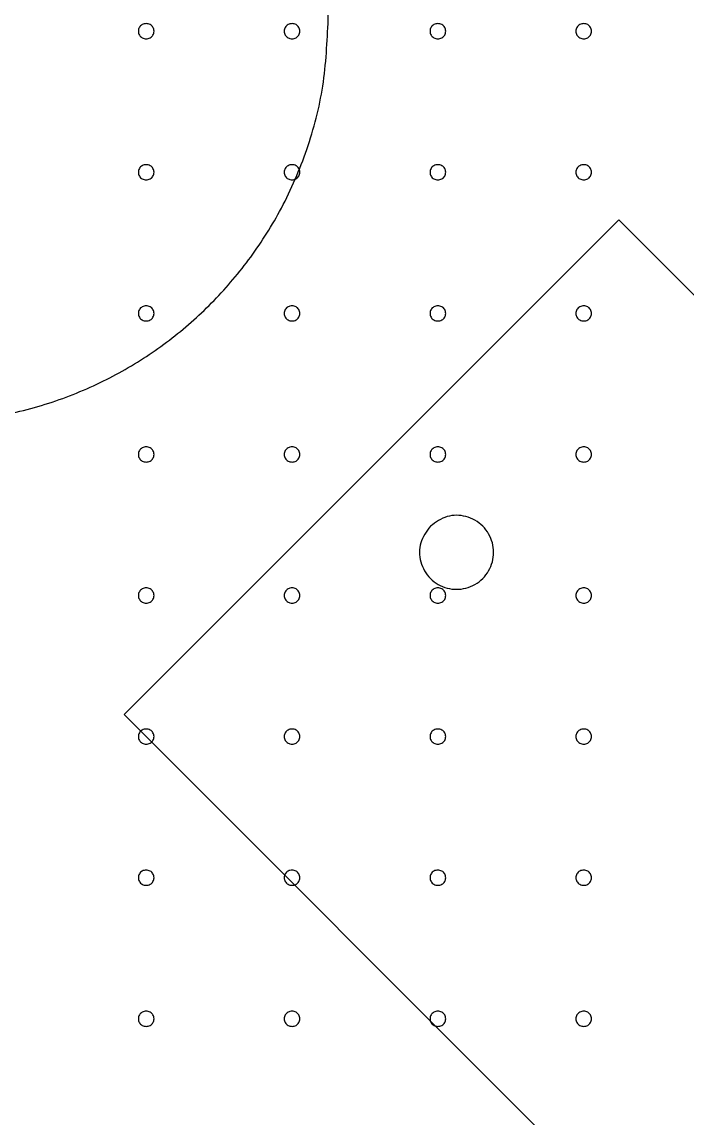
# Model space of a CAD drawing. Extents: x 0 to 210, y 0 to 204.
# Drawn here: x 108.56 to 133.01, y 64.64 to 104.94 of the extents above; entities that cross this region are included whole.
import ezdxf

# ---------------------------------------------------------------- set-up
doc = ezdxf.new("R2010")
doc.units = 0
doc.layers.add('Capa_1', color=7, linetype='CONTINUOUS')

msp = doc.modelspace()

# ---------------------------------------------------------------- linework, layer by layer
at = {"layer": 'Capa_1', "color": 7}
for p, q in [((113.421619, 104.596819), (113.421619, 104.596819)), ((118.782169, 104.596819), (118.782169, 104.596819)), ((124.142721, 104.596819), (124.142721, 104.596819)), ((129.503271, 104.596819), (129.503271, 104.596819)), ((113.421619, 99.410033), (113.421619, 99.410033)), ((118.782169, 99.410033), (118.782169, 99.410033)), ((124.142721, 99.410033), (124.142721, 99.410033)), ((129.503271, 99.410033), (129.503271, 99.410033)), ((113.421619, 94.223247), (113.421619, 94.223247)), ((118.782169, 94.223247), (118.782169, 94.223247)), ((124.142721, 94.223247), (124.142721, 94.223247)), ((129.503271, 94.223247), (129.503271, 94.223247)), ((113.421619, 89.03646), (113.421619, 89.03646)), ((118.782169, 89.03646), (118.782169, 89.03646)), ((124.142721, 89.03646), (124.142721, 89.03646)), ((129.503271, 89.03646), (129.503271, 89.03646)), ((123.579808, 86.398347), (123.579808, 86.398347)), ((113.421619, 83.849672), (113.421619, 83.849672)), ((118.782169, 83.849672), (118.782169, 83.849672)), ((124.142721, 83.849672), (124.142721, 83.849672)), ((129.503271, 83.849672), (129.503271, 83.849672)), ((113.421619, 78.662885), (113.421619, 78.662885)), ((118.782169, 78.662885), (118.782169, 78.662885)), ((124.142721, 78.662885), (124.142721, 78.662885)), ((129.503271, 78.662885), (129.503271, 78.662885)), ((113.421619, 73.476099), (113.421619, 73.476099)), ((118.782169, 73.476099), (118.782169, 73.476099)), ((124.142721, 73.476099), (124.142721, 73.476099)), ((129.503271, 73.476099), (129.503271, 73.476099)), ((113.421619, 68.289313), (113.421619, 68.289313)), ((118.782169, 68.289313), (118.782169, 68.289313)), ((124.142721, 68.289313), (124.142721, 68.289313)), ((129.503271, 68.289313), (129.503271, 68.289313))]:
    msp.add_line(p, q, dxfattribs=at)
at = {"layer": 'Capa_1', "color": 1}
for p, q in [((112.320105, 79.472839), (130.50532, 97.658054)), ((130.50532, 97.658054), (167.075311, 61.088062)), ((148.890097, 42.902848), (112.320105, 79.472839))]:
    msp.add_line(p, q, dxfattribs=at)
at = {"layer": 'Capa_1', "color": 7}
for points, knots in [([(119.823507, 105.034388), (119.784777, 104.212263), (119.708346, 102.589831), (119.096549, 100.246193), (118.327793, 98.458304), (117.579501, 97.165201), (116.98472, 96.287601), (116.122088, 95.191683), (114.911386, 93.947036), (113.270421, 92.672286), (111.435908, 91.620103), (109.423568, 90.824685), (107.253121, 90.323358), (105.204711, 90.169263), (103.355091, 90.270643), (101.749369, 90.538169), (100.195053, 90.975845), (98.70335, 91.578216), (97.286659, 92.339353), (95.743969, 93.396783), (94.153797, 94.834914), (92.643394, 96.724772), (91.511754, 98.739802), (90.735167, 100.808909), (90.278713, 102.884829), (90.123945, 105.041187), (90.280661, 107.204163), (90.745675, 109.298553), (91.494574, 111.27339), (92.506051, 113.105577), (93.758517, 114.771372), (95.070253, 116.087182), (96.350418, 117.101814), (97.539168, 117.872632), (98.996088, 118.630335), (100.757337, 119.294526), (102.84133, 119.754693), (104.986477, 119.909319), (107.118576, 119.758496), (109.166048, 119.315089), (111.028665, 118.62688), (112.699717, 117.746729), (114.181582, 116.718868), (115.588946, 115.466986), (116.8818, 113.978156), (118.008263, 112.247311), (118.846175, 110.457784), (119.413192, 108.655303), (119.758763, 106.870156), (119.801767, 105.650809), (119.823507, 105.034388)], [0, 0, 0, 0, 2.463384, 4.861393, 7.218477, 8.280712, 9.339561, 10.396186, 12.46187, 14.530555, 16.610333, 18.785552, 20.998262, 23.26819, 24.923315, 26.545028, 28.141728, 29.758153, 31.361541, 32.956699, 35.359283, 37.764096, 40.183764, 42.260581, 44.37291, 46.538152, 48.723814, 50.85573, 52.951741, 55.038632, 57.113341, 59.184177, 60.593571, 62.007169, 63.427835, 65.513172, 67.634197, 69.808503, 71.942518, 74.024886, 76.07235, 77.880003, 79.677117, 81.469339, 83.517576, 85.573394, 87.645655, 89.424137, 91.231723, 93.07977, 93.07977, 93.07977, 93.07977]), ([(113.421619, 104.596819), (113.413553, 104.547386), (113.397547, 104.449288), (113.281912, 104.342835), (113.157599, 104.310555), (113.05698, 104.323486), (112.986535, 104.351629), (112.925937, 104.396489), (112.879382, 104.455094), (112.850065, 104.523417), (112.840025, 104.596819), (112.850065, 104.670221), (112.879383, 104.738543), (112.925937, 104.797148), (112.986536, 104.842008), (113.056981, 104.87015), (113.157599, 104.883081), (113.281912, 104.850802), (113.397546, 104.74435), (113.413553, 104.646252), (113.421619, 104.596819)], [0, 0, 0, 0, 0.146605, 0.290931, 0.441768, 0.517413, 0.592123, 0.666911, 0.741063, 0.814052, 0.887328, 0.960604, 1.033593, 1.107744, 1.182532, 1.257241, 1.332887, 1.483723, 1.628047, 1.774652, 1.774652, 1.774652, 1.774652]), ([(118.782169, 104.596819), (118.774103, 104.547386), (118.758097, 104.449288), (118.642462, 104.342835), (118.518149, 104.310555), (118.41753, 104.323486), (118.347085, 104.351629), (118.286486, 104.396489), (118.239932, 104.455094), (118.210614, 104.523417), (118.200575, 104.596819), (118.210615, 104.670221), (118.239933, 104.738543), (118.286487, 104.797148), (118.347086, 104.842008), (118.417531, 104.87015), (118.518149, 104.883081), (118.642461, 104.850802), (118.758096, 104.74435), (118.774103, 104.646252), (118.782169, 104.596819)], [0, 0, 0, 0, 0.146605, 0.290931, 0.441768, 0.517413, 0.592123, 0.666911, 0.741063, 0.814052, 0.887328, 0.960604, 1.033593, 1.107744, 1.182532, 1.257241, 1.332887, 1.483723, 1.628047, 1.774652, 1.774652, 1.774652, 1.774652]), ([(124.142721, 104.596819), (124.134655, 104.547386), (124.118649, 104.449288), (124.003014, 104.342835), (123.878702, 104.310555), (123.778083, 104.323486), (123.707638, 104.351629), (123.647039, 104.396489), (123.600484, 104.455094), (123.571167, 104.523417), (123.561127, 104.596819), (123.571167, 104.670221), (123.600485, 104.738543), (123.64704, 104.797148), (123.707638, 104.842008), (123.778083, 104.87015), (123.878701, 104.883081), (124.003014, 104.850802), (124.118648, 104.74435), (124.134655, 104.646252), (124.142721, 104.596819)], [0, 0, 0, 0, 0.146605, 0.290931, 0.441768, 0.517413, 0.592123, 0.666911, 0.741063, 0.814052, 0.887328, 0.960604, 1.033593, 1.107744, 1.182532, 1.257241, 1.332887, 1.483723, 1.628047, 1.774652, 1.774652, 1.774652, 1.774652]), ([(129.503271, 104.596819), (129.495205, 104.547386), (129.479199, 104.449288), (129.363564, 104.342835), (129.239251, 104.310555), (129.138632, 104.323486), (129.068187, 104.351629), (129.007588, 104.396489), (128.961034, 104.455094), (128.931717, 104.523417), (128.921677, 104.596819), (128.931717, 104.670221), (128.961035, 104.738543), (129.007589, 104.797148), (129.068188, 104.842008), (129.138633, 104.87015), (129.239251, 104.883081), (129.363563, 104.850802), (129.479198, 104.74435), (129.495205, 104.646252), (129.503271, 104.596819)], [0, 0, 0, 0, 0.146605, 0.290931, 0.441768, 0.517413, 0.592123, 0.666911, 0.741063, 0.814052, 0.887328, 0.960604, 1.033593, 1.107744, 1.182532, 1.257241, 1.332887, 1.483723, 1.628047, 1.774652, 1.774652, 1.774652, 1.774652]), ([(113.421619, 99.410033), (113.413553, 99.3606), (113.397547, 99.262502), (113.281912, 99.156048), (113.157599, 99.123769), (113.05698, 99.136699), (112.986535, 99.164843), (112.925937, 99.209703), (112.879382, 99.268308), (112.850065, 99.33663), (112.840025, 99.410033), (112.850065, 99.483435), (112.879383, 99.551757), (112.925937, 99.610362), (112.986536, 99.655221), (113.056981, 99.683364), (113.157599, 99.696295), (113.281912, 99.664015), (113.397546, 99.557563), (113.413553, 99.459466), (113.421619, 99.410033)], [0, 0, 0, 0, 0.146605, 0.290931, 0.441768, 0.517413, 0.592123, 0.666911, 0.741063, 0.814052, 0.887328, 0.960604, 1.033593, 1.107744, 1.182532, 1.257241, 1.332887, 1.483723, 1.628047, 1.774652, 1.774652, 1.774652, 1.774652]), ([(118.782169, 99.410033), (118.774103, 99.3606), (118.758097, 99.262502), (118.642462, 99.156048), (118.518149, 99.123769), (118.41753, 99.136699), (118.347085, 99.164843), (118.286486, 99.209703), (118.239932, 99.268308), (118.210614, 99.33663), (118.200575, 99.410033), (118.210615, 99.483435), (118.239933, 99.551757), (118.286487, 99.610362), (118.347086, 99.655221), (118.417531, 99.683364), (118.518149, 99.696295), (118.642461, 99.664015), (118.758096, 99.557563), (118.774103, 99.459466), (118.782169, 99.410033)], [0, 0, 0, 0, 0.146605, 0.290931, 0.441768, 0.517413, 0.592123, 0.666911, 0.741063, 0.814052, 0.887328, 0.960604, 1.033593, 1.107744, 1.182532, 1.257241, 1.332887, 1.483723, 1.628047, 1.774652, 1.774652, 1.774652, 1.774652]), ([(124.142721, 99.410033), (124.134655, 99.3606), (124.118649, 99.262502), (124.003014, 99.156048), (123.878702, 99.123769), (123.778083, 99.136699), (123.707638, 99.164843), (123.647039, 99.209703), (123.600484, 99.268308), (123.571167, 99.33663), (123.561127, 99.410033), (123.571167, 99.483435), (123.600485, 99.551757), (123.64704, 99.610362), (123.707638, 99.655221), (123.778083, 99.683364), (123.878701, 99.696295), (124.003014, 99.664015), (124.118648, 99.557563), (124.134655, 99.459466), (124.142721, 99.410033)], [0, 0, 0, 0, 0.146605, 0.290931, 0.441768, 0.517413, 0.592123, 0.666911, 0.741063, 0.814052, 0.887328, 0.960604, 1.033593, 1.107744, 1.182532, 1.257241, 1.332887, 1.483723, 1.628047, 1.774652, 1.774652, 1.774652, 1.774652]), ([(129.503271, 99.410033), (129.495205, 99.3606), (129.479199, 99.262502), (129.363564, 99.156048), (129.239251, 99.123769), (129.138632, 99.136699), (129.068187, 99.164843), (129.007588, 99.209703), (128.961034, 99.268308), (128.931717, 99.33663), (128.921677, 99.410033), (128.931717, 99.483435), (128.961035, 99.551757), (129.007589, 99.610362), (129.068188, 99.655221), (129.138633, 99.683364), (129.239251, 99.696295), (129.363563, 99.664015), (129.479198, 99.557563), (129.495205, 99.459466), (129.503271, 99.410033)], [0, 0, 0, 0, 0.146605, 0.290931, 0.441768, 0.517413, 0.592123, 0.666911, 0.741063, 0.814052, 0.887328, 0.960604, 1.033593, 1.107744, 1.182532, 1.257241, 1.332887, 1.483723, 1.628047, 1.774652, 1.774652, 1.774652, 1.774652]), ([(113.421619, 94.223247), (113.413553, 94.173813), (113.397547, 94.075715), (113.281912, 93.969262), (113.157599, 93.936983), (113.05698, 93.949913), (112.986535, 93.978056), (112.925937, 94.022916), (112.879382, 94.081522), (112.850065, 94.149844), (112.840025, 94.223247), (112.850065, 94.296649), (112.879383, 94.364971), (112.925937, 94.423575), (112.986536, 94.468435), (113.056981, 94.496578), (113.157599, 94.509508), (113.281912, 94.477229), (113.397546, 94.370777), (113.413553, 94.27268), (113.421619, 94.223247)], [0, 0, 0, 0, 0.146605, 0.290931, 0.441768, 0.517413, 0.592123, 0.666911, 0.741063, 0.814052, 0.887328, 0.960604, 1.033593, 1.107744, 1.182532, 1.257241, 1.332887, 1.483723, 1.628047, 1.774652, 1.774652, 1.774652, 1.774652]), ([(118.782169, 94.223247), (118.774103, 94.173813), (118.758097, 94.075715), (118.642462, 93.969262), (118.518149, 93.936983), (118.41753, 93.949913), (118.347085, 93.978056), (118.286486, 94.022916), (118.239932, 94.081522), (118.210614, 94.149844), (118.200575, 94.223247), (118.210615, 94.296649), (118.239933, 94.364971), (118.286487, 94.423575), (118.347086, 94.468435), (118.417531, 94.496578), (118.518149, 94.509508), (118.642461, 94.477229), (118.758096, 94.370777), (118.774103, 94.27268), (118.782169, 94.223247)], [0, 0, 0, 0, 0.146605, 0.290931, 0.441768, 0.517413, 0.592123, 0.666911, 0.741063, 0.814052, 0.887328, 0.960604, 1.033593, 1.107744, 1.182532, 1.257241, 1.332887, 1.483723, 1.628047, 1.774652, 1.774652, 1.774652, 1.774652]), ([(124.142721, 94.223247), (124.134655, 94.173813), (124.118649, 94.075715), (124.003014, 93.969262), (123.878702, 93.936983), (123.778083, 93.949913), (123.707638, 93.978056), (123.647039, 94.022916), (123.600484, 94.081522), (123.571167, 94.149844), (123.561127, 94.223247), (123.571167, 94.296649), (123.600485, 94.364971), (123.64704, 94.423575), (123.707638, 94.468435), (123.778083, 94.496578), (123.878701, 94.509508), (124.003014, 94.477229), (124.118648, 94.370777), (124.134655, 94.27268), (124.142721, 94.223247)], [0, 0, 0, 0, 0.146605, 0.290931, 0.441768, 0.517413, 0.592123, 0.666911, 0.741063, 0.814052, 0.887328, 0.960604, 1.033593, 1.107744, 1.182532, 1.257241, 1.332887, 1.483723, 1.628047, 1.774652, 1.774652, 1.774652, 1.774652]), ([(129.503271, 94.223247), (129.495205, 94.173813), (129.479199, 94.075715), (129.363564, 93.969262), (129.239251, 93.936983), (129.138632, 93.949913), (129.068187, 93.978056), (129.007588, 94.022916), (128.961034, 94.081522), (128.931717, 94.149844), (128.921677, 94.223247), (128.931717, 94.296649), (128.961035, 94.364971), (129.007589, 94.423575), (129.068188, 94.468435), (129.138633, 94.496578), (129.239251, 94.509508), (129.363563, 94.477229), (129.479198, 94.370777), (129.495205, 94.27268), (129.503271, 94.223247)], [0, 0, 0, 0, 0.146605, 0.290931, 0.441768, 0.517413, 0.592123, 0.666911, 0.741063, 0.814052, 0.887328, 0.960604, 1.033593, 1.107744, 1.182532, 1.257241, 1.332887, 1.483723, 1.628047, 1.774652, 1.774652, 1.774652, 1.774652]), ([(113.421619, 89.03646), (113.413553, 88.987027), (113.397547, 88.888929), (113.281912, 88.782476), (113.157599, 88.750196), (113.05698, 88.763127), (112.986535, 88.79127), (112.925937, 88.83613), (112.879382, 88.894735), (112.850065, 88.963058), (112.840025, 89.03646), (112.850065, 89.109862), (112.879383, 89.178184), (112.925937, 89.236789), (112.986536, 89.281649), (113.056981, 89.309791), (113.157599, 89.322722), (113.281912, 89.290443), (113.397546, 89.183991), (113.413553, 89.085893), (113.421619, 89.03646)], [0, 0, 0, 0, 0.146605, 0.290931, 0.441768, 0.517413, 0.592123, 0.666911, 0.741063, 0.814052, 0.887328, 0.960604, 1.033593, 1.107744, 1.182532, 1.257241, 1.332887, 1.483723, 1.628047, 1.774652, 1.774652, 1.774652, 1.774652]), ([(118.782169, 89.03646), (118.774103, 88.987027), (118.758097, 88.888929), (118.642462, 88.782476), (118.518149, 88.750196), (118.41753, 88.763127), (118.347085, 88.79127), (118.286486, 88.83613), (118.239932, 88.894735), (118.210614, 88.963058), (118.200575, 89.03646), (118.210615, 89.109862), (118.239933, 89.178184), (118.286487, 89.236789), (118.347086, 89.281649), (118.417531, 89.309791), (118.518149, 89.322722), (118.642461, 89.290443), (118.758096, 89.183991), (118.774103, 89.085893), (118.782169, 89.03646)], [0, 0, 0, 0, 0.146605, 0.290931, 0.441768, 0.517413, 0.592123, 0.666911, 0.741063, 0.814052, 0.887328, 0.960604, 1.033593, 1.107744, 1.182532, 1.257241, 1.332887, 1.483723, 1.628047, 1.774652, 1.774652, 1.774652, 1.774652]), ([(124.142721, 89.03646), (124.134655, 88.987027), (124.118649, 88.888929), (124.003014, 88.782476), (123.878702, 88.750196), (123.778083, 88.763127), (123.707638, 88.79127), (123.647039, 88.83613), (123.600484, 88.894735), (123.571167, 88.963058), (123.561127, 89.03646), (123.571167, 89.109862), (123.600485, 89.178184), (123.64704, 89.236789), (123.707638, 89.281649), (123.778083, 89.309791), (123.878701, 89.322722), (124.003014, 89.290443), (124.118648, 89.183991), (124.134655, 89.085893), (124.142721, 89.03646)], [0, 0, 0, 0, 0.146605, 0.290931, 0.441768, 0.517413, 0.592123, 0.666911, 0.741063, 0.814052, 0.887328, 0.960604, 1.033593, 1.107744, 1.182532, 1.257241, 1.332887, 1.483723, 1.628047, 1.774652, 1.774652, 1.774652, 1.774652]), ([(129.503271, 89.03646), (129.495205, 88.987027), (129.479199, 88.888929), (129.363564, 88.782476), (129.239251, 88.750196), (129.138632, 88.763127), (129.068187, 88.79127), (129.007588, 88.83613), (128.961034, 88.894735), (128.931717, 88.963058), (128.921677, 89.03646), (128.931717, 89.109862), (128.961035, 89.178184), (129.007589, 89.236789), (129.068188, 89.281649), (129.138633, 89.309791), (129.239251, 89.322722), (129.363563, 89.290443), (129.479198, 89.183991), (129.495205, 89.085893), (129.503271, 89.03646)], [0, 0, 0, 0, 0.146605, 0.290931, 0.441768, 0.517413, 0.592123, 0.666911, 0.741063, 0.814052, 0.887328, 0.960604, 1.033593, 1.107744, 1.182532, 1.257241, 1.332887, 1.483723, 1.628047, 1.774652, 1.774652, 1.774652, 1.774652]), ([(123.579808, 86.398347), (123.775605, 86.541325), (124.161391, 86.823039), (124.911365, 86.807929), (125.54652, 86.445064), (125.914624, 85.80467), (125.914328, 85.070103), (125.547436, 84.43072), (124.908053, 84.063828), (124.173485, 84.063531), (123.533092, 84.431636), (123.170227, 85.06679), (123.155116, 85.816764), (123.436831, 86.20255), (123.579808, 86.398347)], [0, 0, 0, 0, 0.710507, 1.399941, 2.110449, 2.820956, 3.51039, 4.220897, 4.931405, 5.620839, 6.331346, 7.041853, 7.731287, 8.441795, 8.441795, 8.441795, 8.441795]), ([(113.421619, 83.849672), (113.413553, 83.800238), (113.397547, 83.70214), (113.281912, 83.595687), (113.157599, 83.563407), (113.05698, 83.576338), (112.986535, 83.604481), (112.925937, 83.649341), (112.879382, 83.707947), (112.850065, 83.776269), (112.840025, 83.849671), (112.850065, 83.923074), (112.879383, 83.991396), (112.925937, 84.05), (112.986536, 84.09486), (113.056981, 84.123003), (113.157599, 84.135933), (113.281912, 84.103654), (113.397546, 83.997202), (113.413553, 83.899105), (113.421619, 83.849672)], [0, 0, 0, 0, 0.146605, 0.290931, 0.441768, 0.517413, 0.592123, 0.666911, 0.741063, 0.814052, 0.887328, 0.960604, 1.033593, 1.107744, 1.182532, 1.257241, 1.332887, 1.483723, 1.628047, 1.774652, 1.774652, 1.774652, 1.774652]), ([(118.782169, 83.849672), (118.774103, 83.800238), (118.758097, 83.70214), (118.642462, 83.595687), (118.518149, 83.563407), (118.41753, 83.576338), (118.347085, 83.604481), (118.286486, 83.649341), (118.239932, 83.707947), (118.210614, 83.776269), (118.200575, 83.849671), (118.210615, 83.923074), (118.239933, 83.991396), (118.286487, 84.05), (118.347086, 84.09486), (118.417531, 84.123003), (118.518149, 84.135933), (118.642461, 84.103654), (118.758096, 83.997202), (118.774103, 83.899105), (118.782169, 83.849672)], [0, 0, 0, 0, 0.146605, 0.290931, 0.441768, 0.517413, 0.592123, 0.666911, 0.741063, 0.814052, 0.887328, 0.960604, 1.033593, 1.107744, 1.182532, 1.257241, 1.332887, 1.483723, 1.628047, 1.774652, 1.774652, 1.774652, 1.774652]), ([(124.142721, 83.849672), (124.134655, 83.800238), (124.118649, 83.70214), (124.003014, 83.595687), (123.878702, 83.563407), (123.778083, 83.576338), (123.707638, 83.604481), (123.647039, 83.649341), (123.600484, 83.707947), (123.571167, 83.776269), (123.561127, 83.849671), (123.571167, 83.923074), (123.600485, 83.991396), (123.64704, 84.05), (123.707638, 84.09486), (123.778083, 84.123003), (123.878701, 84.135933), (124.003014, 84.103654), (124.118648, 83.997202), (124.134655, 83.899105), (124.142721, 83.849672)], [0, 0, 0, 0, 0.146605, 0.290931, 0.441768, 0.517413, 0.592123, 0.666911, 0.741063, 0.814052, 0.887328, 0.960604, 1.033593, 1.107744, 1.182532, 1.257241, 1.332887, 1.483723, 1.628047, 1.774652, 1.774652, 1.774652, 1.774652]), ([(129.503271, 83.849672), (129.495205, 83.800238), (129.479199, 83.70214), (129.363564, 83.595687), (129.239251, 83.563407), (129.138632, 83.576338), (129.068187, 83.604481), (129.007588, 83.649341), (128.961034, 83.707947), (128.931717, 83.776269), (128.921677, 83.849671), (128.931717, 83.923074), (128.961035, 83.991396), (129.007589, 84.05), (129.068188, 84.09486), (129.138633, 84.123003), (129.239251, 84.135933), (129.363563, 84.103654), (129.479198, 83.997202), (129.495205, 83.899105), (129.503271, 83.849672)], [0, 0, 0, 0, 0.146605, 0.290931, 0.441768, 0.517413, 0.592123, 0.666911, 0.741063, 0.814052, 0.887328, 0.960604, 1.033593, 1.107744, 1.182532, 1.257241, 1.332887, 1.483723, 1.628047, 1.774652, 1.774652, 1.774652, 1.774652]), ([(113.421619, 78.662885), (113.413553, 78.613452), (113.397547, 78.515354), (113.281912, 78.408901), (113.157599, 78.376621), (113.05698, 78.389552), (112.986535, 78.417695), (112.925937, 78.462555), (112.879382, 78.52116), (112.850065, 78.589483), (112.840025, 78.662885), (112.850065, 78.736287), (112.879383, 78.804609), (112.925937, 78.863214), (112.986536, 78.908074), (113.056981, 78.936216), (113.157599, 78.949147), (113.281912, 78.916868), (113.397546, 78.810416), (113.413553, 78.712318), (113.421619, 78.662885)], [0, 0, 0, 0, 0.146605, 0.290931, 0.441768, 0.517413, 0.592123, 0.666911, 0.741063, 0.814052, 0.887328, 0.960604, 1.033593, 1.107744, 1.182532, 1.257241, 1.332887, 1.483723, 1.628047, 1.774652, 1.774652, 1.774652, 1.774652]), ([(118.782169, 78.662885), (118.774103, 78.613452), (118.758097, 78.515354), (118.642462, 78.408901), (118.518149, 78.376621), (118.41753, 78.389552), (118.347085, 78.417695), (118.286486, 78.462555), (118.239932, 78.52116), (118.210614, 78.589483), (118.200575, 78.662885), (118.210615, 78.736287), (118.239933, 78.804609), (118.286487, 78.863214), (118.347086, 78.908074), (118.417531, 78.936216), (118.518149, 78.949147), (118.642461, 78.916868), (118.758096, 78.810416), (118.774103, 78.712318), (118.782169, 78.662885)], [0, 0, 0, 0, 0.146605, 0.290931, 0.441768, 0.517413, 0.592123, 0.666911, 0.741063, 0.814052, 0.887328, 0.960604, 1.033593, 1.107744, 1.182532, 1.257241, 1.332887, 1.483723, 1.628047, 1.774652, 1.774652, 1.774652, 1.774652]), ([(124.142721, 78.662885), (124.134655, 78.613452), (124.118649, 78.515354), (124.003014, 78.408901), (123.878702, 78.376621), (123.778083, 78.389552), (123.707638, 78.417695), (123.647039, 78.462555), (123.600484, 78.52116), (123.571167, 78.589483), (123.561127, 78.662885), (123.571167, 78.736287), (123.600485, 78.804609), (123.64704, 78.863214), (123.707638, 78.908074), (123.778083, 78.936216), (123.878701, 78.949147), (124.003014, 78.916868), (124.118648, 78.810416), (124.134655, 78.712318), (124.142721, 78.662885)], [0, 0, 0, 0, 0.146605, 0.290931, 0.441768, 0.517413, 0.592123, 0.666911, 0.741063, 0.814052, 0.887328, 0.960604, 1.033593, 1.107744, 1.182532, 1.257241, 1.332887, 1.483723, 1.628047, 1.774652, 1.774652, 1.774652, 1.774652]), ([(129.503271, 78.662885), (129.495205, 78.613452), (129.479199, 78.515354), (129.363564, 78.408901), (129.239251, 78.376621), (129.138632, 78.389552), (129.068187, 78.417695), (129.007588, 78.462555), (128.961034, 78.52116), (128.931717, 78.589483), (128.921677, 78.662885), (128.931717, 78.736287), (128.961035, 78.804609), (129.007589, 78.863214), (129.068188, 78.908074), (129.138633, 78.936216), (129.239251, 78.949147), (129.363563, 78.916868), (129.479198, 78.810416), (129.495205, 78.712318), (129.503271, 78.662885)], [0, 0, 0, 0, 0.146605, 0.290931, 0.441768, 0.517413, 0.592123, 0.666911, 0.741063, 0.814052, 0.887328, 0.960604, 1.033593, 1.107744, 1.182532, 1.257241, 1.332887, 1.483723, 1.628047, 1.774652, 1.774652, 1.774652, 1.774652]), ([(113.421619, 73.476099), (113.413553, 73.426665), (113.397547, 73.328568), (113.281912, 73.222114), (113.157599, 73.189835), (113.05698, 73.202765), (112.986535, 73.230909), (112.925937, 73.275769), (112.879382, 73.334374), (112.850065, 73.402696), (112.840025, 73.476099), (112.850065, 73.549501), (112.879383, 73.617823), (112.925937, 73.676428), (112.986536, 73.721287), (113.056981, 73.74943), (113.157599, 73.762361), (113.281912, 73.730081), (113.397546, 73.623629), (113.413553, 73.525532), (113.421619, 73.476099)], [0, 0, 0, 0, 0.146605, 0.290931, 0.441768, 0.517413, 0.592123, 0.666911, 0.741063, 0.814052, 0.887328, 0.960604, 1.033593, 1.107744, 1.182532, 1.257241, 1.332887, 1.483723, 1.628047, 1.774652, 1.774652, 1.774652, 1.774652]), ([(118.782169, 73.476099), (118.774103, 73.426665), (118.758097, 73.328568), (118.642462, 73.222114), (118.518149, 73.189835), (118.41753, 73.202765), (118.347085, 73.230909), (118.286486, 73.275769), (118.239932, 73.334374), (118.210614, 73.402696), (118.200575, 73.476099), (118.210615, 73.549501), (118.239933, 73.617823), (118.286487, 73.676428), (118.347086, 73.721287), (118.417531, 73.74943), (118.518149, 73.762361), (118.642461, 73.730081), (118.758096, 73.623629), (118.774103, 73.525532), (118.782169, 73.476099)], [0, 0, 0, 0, 0.146605, 0.290931, 0.441768, 0.517413, 0.592123, 0.666911, 0.741063, 0.814052, 0.887328, 0.960604, 1.033593, 1.107744, 1.182532, 1.257241, 1.332887, 1.483723, 1.628047, 1.774652, 1.774652, 1.774652, 1.774652]), ([(124.142721, 73.476099), (124.134655, 73.426665), (124.118649, 73.328568), (124.003014, 73.222114), (123.878702, 73.189835), (123.778083, 73.202765), (123.707638, 73.230909), (123.647039, 73.275769), (123.600484, 73.334374), (123.571167, 73.402696), (123.561127, 73.476099), (123.571167, 73.549501), (123.600485, 73.617823), (123.64704, 73.676428), (123.707638, 73.721287), (123.778083, 73.74943), (123.878701, 73.762361), (124.003014, 73.730081), (124.118648, 73.623629), (124.134655, 73.525532), (124.142721, 73.476099)], [0, 0, 0, 0, 0.146605, 0.290931, 0.441768, 0.517413, 0.592123, 0.666911, 0.741063, 0.814052, 0.887328, 0.960604, 1.033593, 1.107744, 1.182532, 1.257241, 1.332887, 1.483723, 1.628047, 1.774652, 1.774652, 1.774652, 1.774652]), ([(129.503271, 73.476099), (129.495205, 73.426665), (129.479199, 73.328568), (129.363564, 73.222114), (129.239251, 73.189835), (129.138632, 73.202765), (129.068187, 73.230909), (129.007588, 73.275769), (128.961034, 73.334374), (128.931717, 73.402696), (128.921677, 73.476099), (128.931717, 73.549501), (128.961035, 73.617823), (129.007589, 73.676428), (129.068188, 73.721287), (129.138633, 73.74943), (129.239251, 73.762361), (129.363563, 73.730081), (129.479198, 73.623629), (129.495205, 73.525532), (129.503271, 73.476099)], [0, 0, 0, 0, 0.146605, 0.290931, 0.441768, 0.517413, 0.592123, 0.666911, 0.741063, 0.814052, 0.887328, 0.960604, 1.033593, 1.107744, 1.182532, 1.257241, 1.332887, 1.483723, 1.628047, 1.774652, 1.774652, 1.774652, 1.774652]), ([(113.421619, 68.289313), (113.413553, 68.239879), (113.397547, 68.141781), (113.281912, 68.035328), (113.157599, 68.003049), (113.05698, 68.015979), (112.986535, 68.044122), (112.925937, 68.088982), (112.879382, 68.147588), (112.850065, 68.21591), (112.840025, 68.289312), (112.850065, 68.362715), (112.879383, 68.431037), (112.925937, 68.489641), (112.986536, 68.534501), (113.056981, 68.562644), (113.157599, 68.575574), (113.281912, 68.543295), (113.397546, 68.436843), (113.413553, 68.338746), (113.421619, 68.289313)], [0, 0, 0, 0, 0.146605, 0.290931, 0.441768, 0.517413, 0.592123, 0.666911, 0.741063, 0.814052, 0.887328, 0.960604, 1.033593, 1.107744, 1.182532, 1.257241, 1.332887, 1.483723, 1.628047, 1.774652, 1.774652, 1.774652, 1.774652]), ([(118.782169, 68.289313), (118.774103, 68.239879), (118.758097, 68.141781), (118.642462, 68.035328), (118.518149, 68.003049), (118.41753, 68.015979), (118.347085, 68.044122), (118.286486, 68.088982), (118.239932, 68.147588), (118.210614, 68.21591), (118.200575, 68.289312), (118.210615, 68.362715), (118.239933, 68.431037), (118.286487, 68.489641), (118.347086, 68.534501), (118.417531, 68.562644), (118.518149, 68.575574), (118.642461, 68.543295), (118.758096, 68.436843), (118.774103, 68.338746), (118.782169, 68.289313)], [0, 0, 0, 0, 0.146605, 0.290931, 0.441768, 0.517413, 0.592123, 0.666911, 0.741063, 0.814052, 0.887328, 0.960604, 1.033593, 1.107744, 1.182532, 1.257241, 1.332887, 1.483723, 1.628047, 1.774652, 1.774652, 1.774652, 1.774652]), ([(124.142721, 68.289313), (124.134655, 68.239879), (124.118649, 68.141781), (124.003014, 68.035328), (123.878702, 68.003049), (123.778083, 68.015979), (123.707638, 68.044122), (123.647039, 68.088982), (123.600484, 68.147588), (123.571167, 68.21591), (123.561127, 68.289312), (123.571167, 68.362715), (123.600485, 68.431037), (123.64704, 68.489641), (123.707638, 68.534501), (123.778083, 68.562644), (123.878701, 68.575574), (124.003014, 68.543295), (124.118648, 68.436843), (124.134655, 68.338746), (124.142721, 68.289313)], [0, 0, 0, 0, 0.146605, 0.290931, 0.441768, 0.517413, 0.592123, 0.666911, 0.741063, 0.814052, 0.887328, 0.960604, 1.033593, 1.107744, 1.182532, 1.257241, 1.332887, 1.483723, 1.628047, 1.774652, 1.774652, 1.774652, 1.774652]), ([(129.503271, 68.289313), (129.495205, 68.239879), (129.479199, 68.141781), (129.363564, 68.035328), (129.239251, 68.003049), (129.138632, 68.015979), (129.068187, 68.044122), (129.007588, 68.088982), (128.961034, 68.147588), (128.931717, 68.21591), (128.921677, 68.289312), (128.931717, 68.362715), (128.961035, 68.431037), (129.007589, 68.489641), (129.068188, 68.534501), (129.138633, 68.562644), (129.239251, 68.575574), (129.363563, 68.543295), (129.479198, 68.436843), (129.495205, 68.338746), (129.503271, 68.289313)], [0, 0, 0, 0, 0.146605, 0.290931, 0.441768, 0.517413, 0.592123, 0.666911, 0.741063, 0.814052, 0.887328, 0.960604, 1.033593, 1.107744, 1.182532, 1.257241, 1.332887, 1.483723, 1.628047, 1.774652, 1.774652, 1.774652, 1.774652])]:
    msp.add_open_spline(points, degree=3, knots=knots, dxfattribs=at)

doc.saveas('drawing.dxf')
